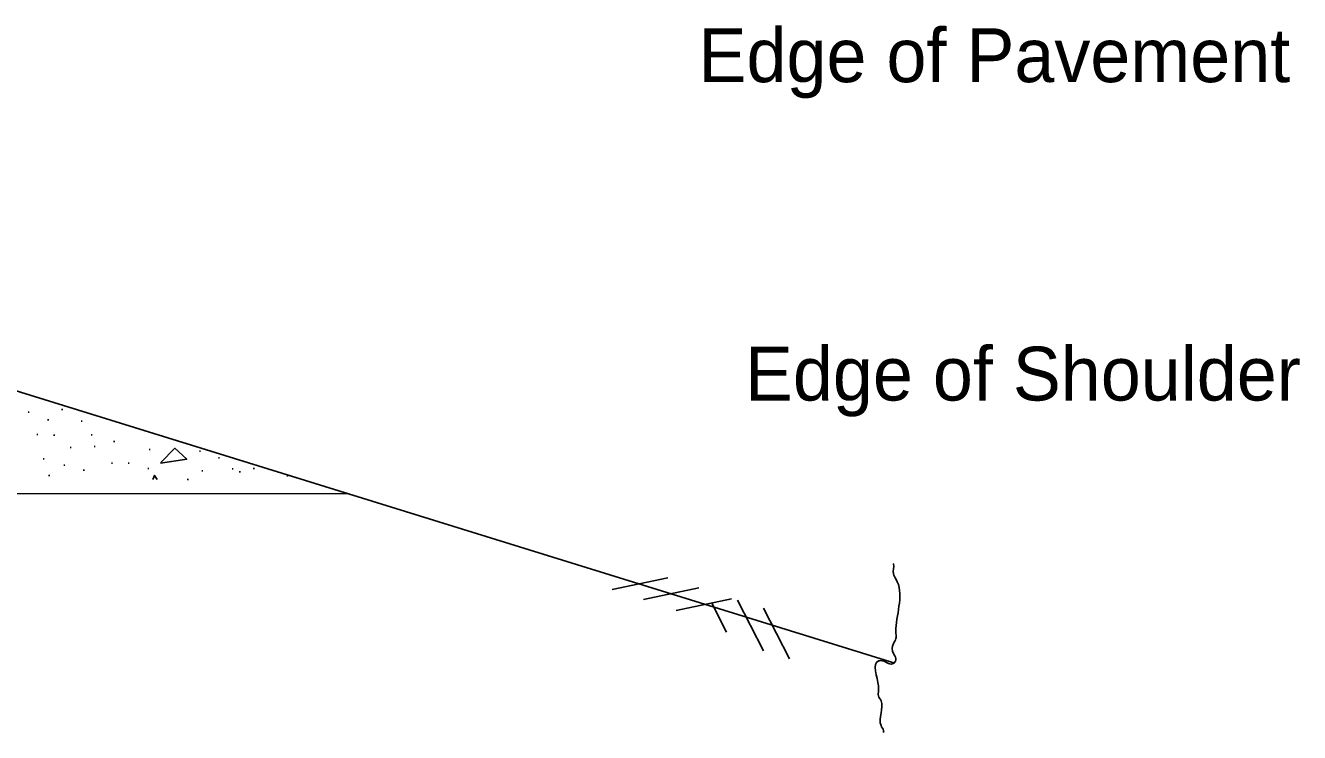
# Model space of a CAD drawing. Extents: x 0 to 2.83, y 0 to 1.83.
# Drawn here: x 1.1329 to 1.4756, y 0.4204 to 0.6104 of the extents above; entities that cross this region are included whole.
import ezdxf

# ---------------------------------------------------------------- set-up
doc = ezdxf.new("R2010")
doc.units = 0
doc.layers.add('RD_Pr_Roadway_Notes', color=7, linetype='Continuous')
doc.layers.add('SH_General_Details', color=7, linetype='Continuous')

msp = doc.modelspace()

# ---------------------------------------------------------------- linework, layer by layer
at = {"layer": 'SH_General_Details'}
for p, q in [((1.36671, 0.43902), (0.99795, 0.55325)), ((1.14257, 0.50724), (1.14288, 0.50724)), ((1.13358, 0.5065), (1.1339, 0.5065)), ((1.13882, 0.50445), (1.13914, 0.50445)), ((1.14781, 0.50405), (1.14812, 0.50405)), ((1.13589, 0.50051), (1.13621, 0.50051)), ((1.15053, 0.50037), (1.15085, 0.50037)), ((1.14045, 0.5003), (1.14077, 0.5003)), ((1.14488, 0.49696), (1.1452, 0.49696)), ((1.15135, 0.49724), (1.15166, 0.49724)), ((1.15659, 0.4986), (1.15691, 0.4986)), ((1.1376, 0.49397), (1.13791, 0.49397)), ((1.16612, 0.49642), (1.16644, 0.49642)), ((1.17967, 0.49601), (1.17998, 0.49601)), ((1.18477, 0.49424), (1.18509, 0.49424)), ((1.14318, 0.4922), (1.14349, 0.4922)), ((1.14842, 0.49091), (1.14874, 0.49091)), ((1.15598, 0.49275), (1.15629, 0.49275)), ((1.16047, 0.49275), (1.16078, 0.49275)), ((1.16578, 0.49138), (1.1661, 0.49138)), ((1.18028, 0.4907), (1.1806, 0.4907)), ((1.18845, 0.49125), (1.18876, 0.49125)), ((1.1904, 0.49043), (1.19071, 0.49043)), ((1.19414, 0.49138), (1.19446, 0.49138)), ((1.13909, 0.48948), (1.13941, 0.48948)), ((1.1764, 0.48841), (1.17671, 0.48841)), ((1.2032, 0.48936), (1.20351, 0.48936)), ((0.33931, 0.48496), (1.21975, 0.48454)), ((1.29068, 0.45881), (1.30563, 0.46199)), ((1.29909, 0.45614), (1.31403, 0.45931)), ((1.30787, 0.45317), (1.32281, 0.45634)), ((1.33138, 0.44235), (1.32445, 0.45598)), ((1.32144, 0.44734), (1.31748, 0.45512)), ((1.33838, 0.44017), (1.33144, 0.45379))]:
    msp.add_line(p, q, dxfattribs=at)
for points in [[(1.16927, 0.49297), (1.17308, 0.49677), (1.17625, 0.49384), (1.1692, 0.49281)], [(1.16709, 0.48835), (1.16761, 0.48948), (1.16828, 0.48835)]]:
    msp.add_lwpolyline(points, dxfattribs=at)
msp.add_spline([(1.36373, 0.42037), (1.36367, 0.42088), (1.36301, 0.42222), (1.36301, 0.42891), (1.36234, 0.43024), (1.36234, 0.43157), (1.36234, 0.43292), (1.36234, 0.43961), (1.36367, 0.43961), (1.36502, 0.43893), (1.36635, 0.43893), (1.36702, 0.44027), (1.36635, 0.44161), (1.36635, 0.44428), (1.36702, 0.44562), (1.36702, 0.44696), (1.36702, 0.44829), (1.36702, 0.46166), (1.36635, 0.46301), (1.36635, 0.46568), (1.36631, 0.46581)], degree=3, dxfattribs=at)

# ---------------------------------------------------------------- texts
at = {"layer": 'RD_Pr_Roadway_Notes'}
for s, p in [('Edge of Pavement', (1.31392, 0.59521)), ('Edge of Shoulder', (1.32641, 0.50962))]:
    msp.add_text(s, height=0.0144666, dxfattribs=at).set_placement(p)

doc.saveas('drawing.dxf')
